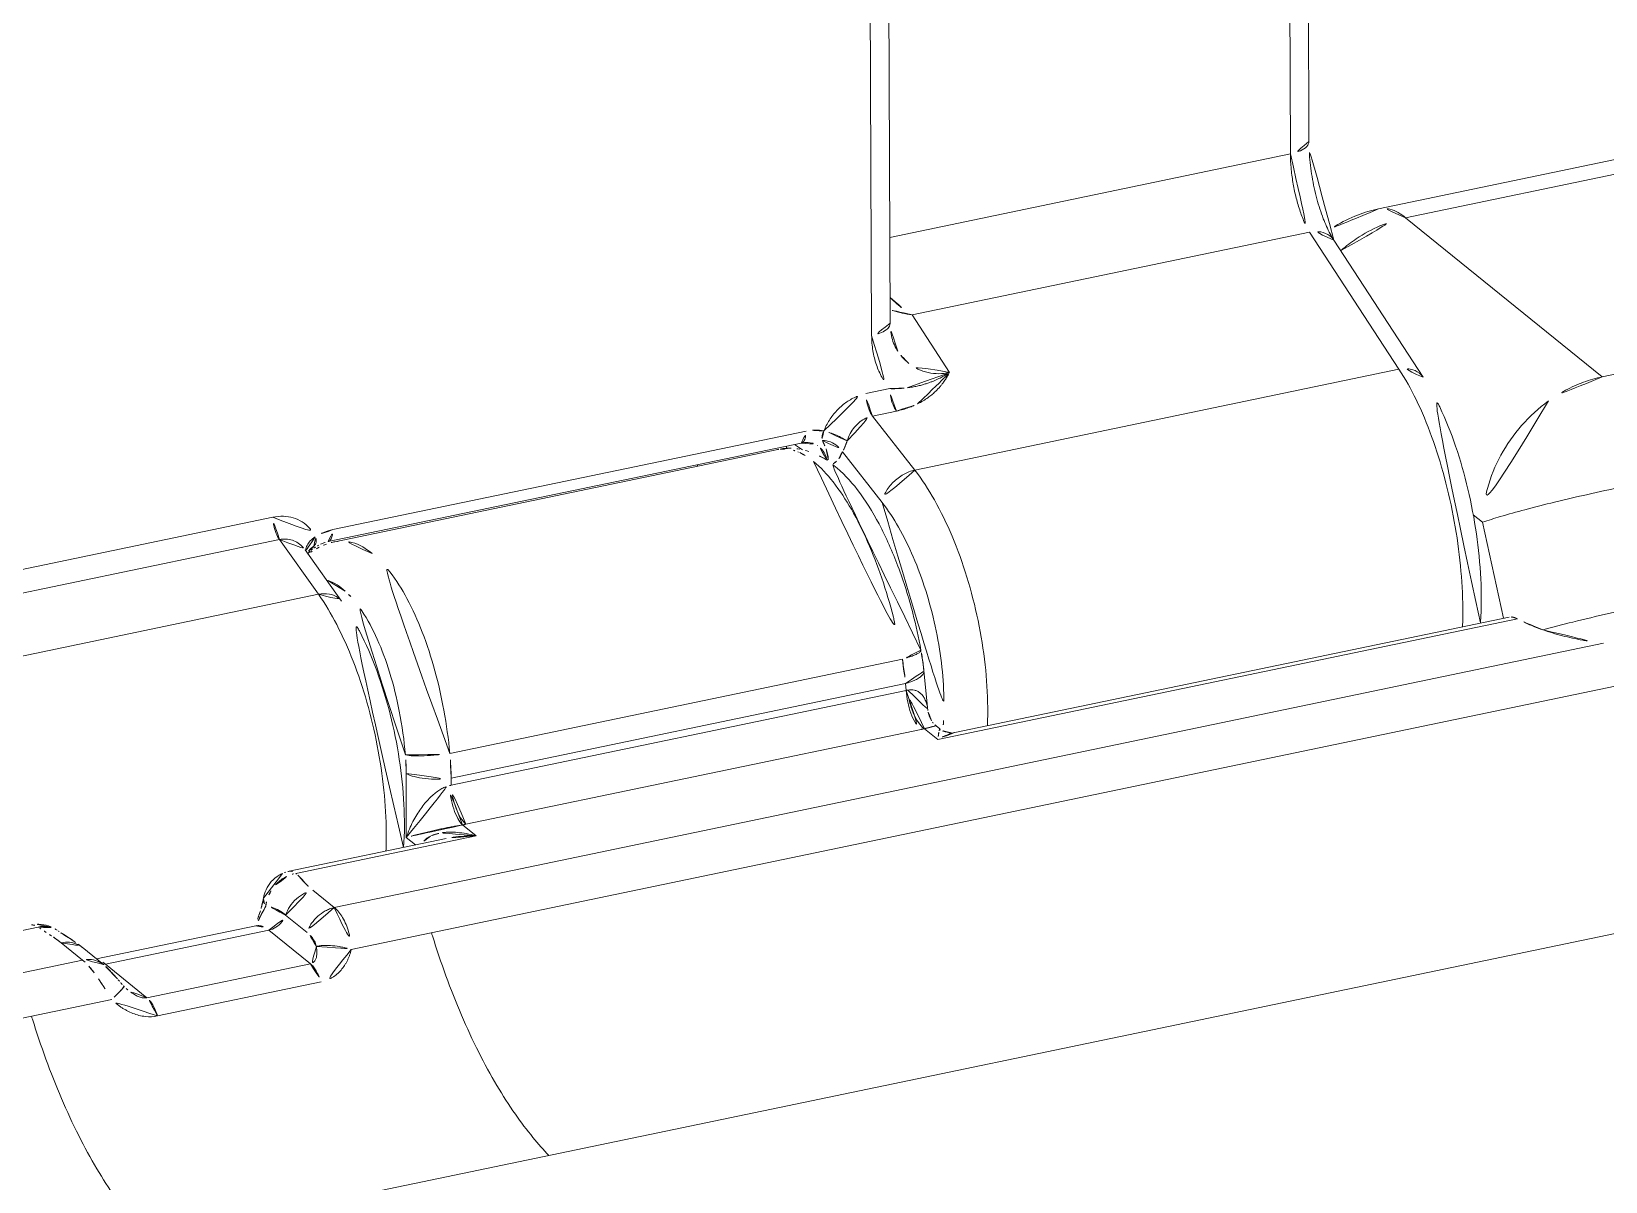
# Model space of a CAD drawing. Extents: x 16296665491 to 16296671741, y -37409618531 to -37409613952.
# Drawn here: x 16296666776.1 to 16296667010.6, y -37409615240.4 to -37409615069.1 of the extents above; entities that cross this region are included whole.
import ezdxf

# ---------------------------------------------------------------- set-up
doc = ezdxf.new("R2010")
doc.units = 0
doc.header["$LTSCALE"] = 10
doc.header["$MEASUREMENT"] = 0
doc.layers.get('0').update_dxf_attribs({"linetype": 'CONTINUOUS'})

msp = doc.modelspace()

# ---------------------------------------------------------------- linework, layer by layer
at = {"color": 7, "linetype": 'Continuous', "lineweight": 0}
for p, q in [((16296666965.16313, -37409614782.835098), (16296666966.38843, -37409615085.496933)), ((16296666904.01363, -37409615112.552437), (16296666902.745951, -37409614799.421303)), ((16296667068.94632, -37409615076.29409), (16296666976.77236, -37409615095.497383)), ((16296666970.09767, -37409615100.160202), (16296666983.41774, -37409615120.584801)), ((16296666890.77335, -37409615130.38166), (16296666820.288719, -37409615145.066254)), ((16296666887.268909, -37409615131.333603), (16296666821.315849, -37409615145.074081)), ((16296666822.28566, -37409615153.931999), (16296666816.853649, -37409615146.283546)), ((16296666996.20903, -37409615156.289131), (16296666913.62496, -37409615173.494476)), ((16296666909.637329, -37409615170.235268), (16296666909.042049, -37409615164.3144)), ((16296666911.436649, -37409615172.964569), (16296666910.86166, -37409615172.498947)), ((16296666837.859159, -37409615189.279343), (16296666814.50321, -37409615194.145828)), ((16296666809.517151, -37409615202.273773), (16296666785.801941, -37409615207.214539)), ((16296666786.82865, -37409615208.045952), (16296666783.64139, -37409615205.464951))]:
    msp.add_line(p, q, dxfattribs=at)
at = {"color": 9, "linetype": 'Continuous', "lineweight": 0}
for p, q in [((16296666962.405251, -37409614784.347549), (16296666963.63187, -37409615087.334343)), ((16296666901.257071, -37409615114.389351), (16296666899.98778, -37409614800.860924)), ((16296666980.777599, -37409615096.819656), (16296667072.951731, -37409615077.616341)), ((16296666966.38843, -37409615085.496933), (16296666966.38843, -37409615085.498123)), ((16296666903.96187, -37409615099.765373), (16296666963.63187, -37409615087.334343)), ((16296667010.0534, -37409615120.526733), (16296666980.777599, -37409615096.819656)), ((16296666907.282669, -37409615111.284309), (16296666966.47237, -37409615098.952881)), ((16296666966.47237, -37409615098.952881), (16296666979.791349, -37409615119.375801)), ((16296666970.09767, -37409615100.160202), (16296666970.095369, -37409615100.15667)), ((16296666912.875071, -37409615119.85952), (16296666907.282669, -37409615111.284309)), ((16296666904.01363, -37409615112.552437), (16296666904.013639, -37409615112.553078)), ((16296666905.135759, -37409615116.695503), (16296666905.13283, -37409615116.69101)), ((16296666907.676081, -37409615134.400108), (16296666979.791349, -37409615119.375801)), ((16296667022.274111, -37409615117.980713), (16296667010.0534, -37409615120.526733)), ((16296666983.41774, -37409615120.584801), (16296666983.4149, -37409615120.580437)), ((16296666900.39735, -37409615123.025902), (16296666903.964081, -37409615122.282768)), ((16296666901.372101, -37409615126.36396), (16296666904.939199, -37409615125.620796)), ((16296666901.372101, -37409615126.36396), (16296666907.676081, -37409615134.400108)), ((16296666891.48304, -37409615128.596291), (16296666820.998409, -37409615143.280884)), ((16296666888.58466, -37409615130.837646), (16296666888.586081, -37409615131.189667)), ((16296666890.98044, -37409615131.398788), (16296666889.756729, -37409615130.59346)), ((16296666890.77335, -37409615130.38166), (16296666890.77396, -37409615130.381538)), ((16296666893.170679, -37409615130.734688), (16296666893.162239, -37409615130.729111)), ((16296666875.29952, -37409615133.605438), (16296666875.300421, -37409615133.82708)), ((16296666887.251511, -37409615131.3377), (16296666887.268579, -37409615131.334122)), ((16296666896.91754, -37409615131.713966), (16296666902.80583, -37409615139.2202)), ((16296666739.81255, -37409615156.48172), (16296666812.08202, -37409615141.425293)), ((16296666990.863001, -37409615141.061363), (16296666992.255039, -37409615142.188606)), ((16296666995.3897, -37409615156.468987), (16296666992.255039, -37409615142.188606)), ((16296666740.7873, -37409615159.819778), (16296666813.05677, -37409615144.763344)), ((16296666818.84103, -37409615152.907784), (16296666813.05677, -37409615144.763344)), ((16296666820.28812, -37409615145.066383), (16296666820.288719, -37409615145.066254)), ((16296666821.316339, -37409615145.07444), (16296666821.316019, -37409615145.074501)), ((16296666816.84992, -37409615146.278297), (16296666816.851139, -37409615146.280006)), ((16296666746.987301, -37409615167.877586), (16296666818.84103, -37409615152.907784)), ((16296666822.283239, -37409615153.928596), (16296666822.28566, -37409615153.931999)), ((16296666911.11005, -37409615174.546837), (16296666997.468439, -37409615156.555153)), ((16296667010.26243, -37409615160.183388), (16296666832.260389, -37409615197.26873)), ((16296666908.603861, -37409615161.214668), (16296666908.60387, -37409615161.214706)), ((16296666838.422091, -37409615176.600868), (16296666905.830441, -37409615162.55719)), ((16296667023.080059, -37409615164.296928), (16296666823.751089, -37409615205.820938)), ((16296666838.62911, -37409615180.279602), (16296666906.298361, -37409615166.181557)), ((16296666906.298361, -37409615166.181557), (16296666906.403061, -37409615167.222847)), ((16296666909.04207, -37409615164.314598), (16296666909.04178, -37409615164.311737)), ((16296666906.403061, -37409615167.222847), (16296666838.629869, -37409615181.342537)), ((16296666909.63579, -37409615170.219902), (16296666909.636801, -37409615170.22998)), ((16296666840.83432, -37409615187.152542), (16296666908.607519, -37409615173.032852)), ((16296666909.10371, -37409615172.922127), (16296666911.11005, -37409615174.546837)), ((16296666910.86565, -37409615172.502167), (16296666910.865789, -37409615172.502296)), ((16296666911.435961, -37409615172.963997), (16296666911.435789, -37409615172.963867)), ((16296666913.626261, -37409615173.494217), (16296666913.61706, -37409615173.49614)), ((16296666831.941771, -37409615189.141373), (16296666831.934851, -37409615179.60334)), ((16296666838.629869, -37409615181.342537), (16296666838.62911, -37409615180.279602)), ((16296666842.33005, -37409615188.876282), (16296666840.323709, -37409615187.251579)), ((16296666815.484859, -37409615194.469917), (16296666842.33005, -37409615188.876282)), ((16296666831.941771, -37409615189.141373), (16296666833.288151, -37409615190.231651)), ((16296666837.851641, -37409615189.280899), (16296666837.84412, -37409615189.282471)), ((16296666814.49711, -37409615194.147133), (16296666814.50322, -37409615194.145828)), ((16296666810.65782, -37409615198.231239), (16296666810.656441, -37409615198.24102)), ((16296666821.21653, -37409615199.570427), (16296666818.029249, -37409615196.989433)), ((16296666832.260389, -37409615197.26873), (16296666821.21653, -37409615199.570427)), ((16296666823.364189, -37409615242.682663), (16296667040.545879, -37409615197.455971)), ((16296666817.15465, -37409615203.250092), (16296666813.967381, -37409615200.66909)), ((16296666750.246639, -37409615208.060699), (16296666777.09337, -37409615202.468307)), ((16296666779.917721, -37409615202.924522), (16296666779.930429, -37409615202.933441)), ((16296666787.125299, -37409615207.996063), (16296666811.48052, -37409615202.921951)), ((16296666811.48052, -37409615202.921951), (16296666817.651581, -37409615207.919167)), ((16296666780.5396, -37409615204.799919), (16296666783.72687, -37409615207.38092)), ((16296666783.637609, -37409615205.461899), (16296666783.6472, -37409615205.469673)), ((16296666783.72687, -37409615207.38092), (16296666594.677151, -37409615246.765373)), ((16296666786.82988, -37409615208.046951), (16296666786.826851, -37409615208.044487)), ((16296666793.29636, -37409615212.993279), (16296666787.125299, -37409615207.996063)), ((16296666817.651581, -37409615207.919167), (16296666793.29636, -37409615212.993279)), ((16296666819.260731, -37409615210.630318), (16296666794.90551, -37409615215.704422)), ((16296666788.070021, -37409615213.254646), (16296666588.744101, -37409615254.785347)), ((16296666789.90601, -37409615211.317421), (16296666789.906219, -37409615211.317612)), ((16296666790.47146, -37409615211.83638), (16296666790.469219, -37409615211.834572))]:
    msp.add_line(p, q, dxfattribs=at)
for points, start_tangent, end_tangent in [([(16296666966.387239, -37409615085.498093), (16296666966.0916, -37409615086.19416), (16296666965.12792, -37409615086.859573), (16296666963.631861, -37409615087.333839)], (-0.0205979415, -0.9997878399), (-0.9789796227, -0.2039580799)), ([(16296666963.631861, -37409615087.334343), (16296666963.72921, -37409615089.395241), (16296666964.001591, -37409615091.543213), (16296666964.435419, -37409615093.66819), (16296666965.010309, -37409615095.672058), (16296666965.70155, -37409615097.465553), (16296666966.47237, -37409615098.952881)], (0.0040442613, -0.9999918219), (0.5203036164, -0.8539813503)), ([(16296666980.777611, -37409615096.819656), (16296666978.452999, -37409615095.559799), (16296666976.773649, -37409615095.504066)], (-0.7771459615, 0.629320391), (-0.9818069352, -0.1898819159)), ([(16296666971.23778, -37409615101.634918), (16296666973.4498, -37409615099.955513), (16296666977.02857, -37409615098.00753), (16296666980.77758, -37409615096.819633)], (0.759579721, 0.6504142122), (0.9789796235, 0.2039580759)), ([(16296666970.092991, -37409615100.158241), (16296666969.521509, -37409615099.538963), (16296666968.16577, -37409615098.951057), (16296666966.47237, -37409615098.952881)], (-0.5505828683, 0.8347805131), (-0.9857136592, -0.1684297543)), ([(16296666971.12319, -37409615101.733673), (16296666971.23778, -37409615101.634918)], (0.7554531996, 0.6552026124), (0.7595797208, 0.6504142125)), ([(16296666903.992781, -37409615108.686043), (16296666905.009439, -37409615109.649109), (16296666907.282669, -37409615111.284309)], (0.6965282962, -0.7175293252), (0.8668314506, -0.4986012798)), ([(16296666907.282669, -37409615111.284309), (16296666904.362471, -37409615110.650864), (16296666904.002689, -37409615110.528923)], (-0.9928585186, 0.119297787), (-0.9426318149, 0.3338341827)), ([(16296666901.257071, -37409615114.389351), (16296666901.440269, -37409615116.62558), (16296666901.96644, -37409615118.72525), (16296666902.818781, -37409615120.629807), (16296666903.964081, -37409615122.282768)], (0.0041157715, -0.9999915302), (0.6456879349, -0.7636013952)), ([(16296666904.00802, -37409615112.552994), (16296666903.91943, -37409615112.950523), (16296666903.406059, -37409615113.533112), (16296666902.490681, -37409615114.027817), (16296666901.257071, -37409615114.389351)], (-0.0139712582, -0.9999023972), (-0.978979625, -0.203958069)), ([(16296666906.79397, -37409615118.531609), (16296666905.774441, -37409615117.547112), (16296666905.13575, -37409615116.695503)], (-0.7822406682, 0.6229763535), (-0.5469217984, 0.8371836993)), ([(16296666912.87554, -37409615119.859093), (16296666911.24526, -37409615120.054573), (16296666909.65427, -37409615119.894653), (16296666908.153931, -37409615119.382698), (16296666906.79397, -37409615118.531609)], (-0.9750257078, -0.2220920284), (-0.7823049827, 0.6228955884)), ([(16296666979.79133, -37409615119.375809), (16296666982.36138, -37409615123.91584), (16296666984.66251, -37409615129.384773), (16296666986.586861, -37409615135.526642), (16296666988.043301, -37409615142.049393), (16296666988.964781, -37409615148.650146), (16296666989.308331, -37409615155.019882), (16296666989.269199, -37409615157.736961)], (0.5543415802, -0.8322892601), (-0.0376668718, -0.9992903516)), ([(16296666983.412519, -37409615120.582024), (16296666982.841591, -37409615119.96357), (16296666981.485861, -37409615119.375664), (16296666979.79244, -37409615119.37748)], (-0.5509010686, 0.8345705558), (-0.9857136673, -0.1684297065)), ([(16296666906.53463, -37409615122.158386), (16296666907.33086, -37409615122.040047), (16296666908.0348, -37409615121.901817), (16296666908.66485, -37409615121.749702), (16296666909.23502, -37409615121.587227), (16296666909.755831, -37409615121.41684), (16296666910.23344, -37409615121.241058), (16296666910.671391, -37409615121.061928), (16296666911.07263, -37409615120.881721), (16296666911.440269, -37409615120.702423), (16296666911.77755, -37409615120.525597), (16296666912.08773, -37409615120.352463), (16296666912.372971, -37409615120.183746), (16296666912.637739, -37409615120.020042), (16296666912.87557, -37409615119.858871)], (0.992401395, 0.1230425589), (0.7999595731, 0.6000538988)), ([(16296666908.086691, -37409615124.553673), (16296666908.94297, -37409615124.085716), (16296666909.640699, -37409615123.62645), (16296666910.213989, -37409615123.184959), (16296666910.689859, -37409615122.765121), (16296666911.08865, -37409615122.368538), (16296666911.42494, -37409615121.996857), (16296666911.71027, -37409615121.650757), (16296666911.95376, -37409615121.329964), (16296666912.16279, -37409615121.033623), (16296666912.34359, -37409615120.760429), (16296666912.50168, -37409615120.508827), (16296666912.641809, -37409615120.276741), (16296666912.76856, -37409615120.062424), (16296666912.875071, -37409615119.85952)], (0.8970517115, 0.4419255897), (0.3681729458, 0.9297573242)), ([(16296667010.0534, -37409615120.526733), (16296667007.303391, -37409615121.317383), (16296667004.620359, -37409615122.524406), (16296667002.06847, -37409615124.119072)], (-0.9789796235, -0.203958076), (-0.8113390954, -0.5845758055)), ([(16296666894.130381, -37409615128.571823), (16296666894.956829, -37409615126.961281), (16296666896.060049, -37409615125.544731), (16296666897.37821, -37409615124.386459), (16296666898.84576, -37409615123.534714), (16296666900.39735, -37409615123.025902)], (0.3698005172, 0.929111176), (0.9790928692, 0.2034137496)), ([(16296666901.372101, -37409615126.36396), (16296666900.87035, -37409615125.430237), (16296666900.52379, -37409615124.243423), (16296666900.39735, -37409615123.025902)], (-0.5946700771, 0.8039698373), (-0.0040483652, 0.9999918053)), ([(16296666903.96398, -37409615122.282639), (16296666904.730579, -37409615122.285591), (16296666905.40362, -37409615122.260384), (16296666905.999689, -37409615122.216072), (16296666906.53463, -37409615122.158371)], (0.9996591461, -0.0261073087), (0.9923982751, 0.1230677191)), ([(16296666904.939199, -37409615125.620796), (16296666904.437401, -37409615124.687057), (16296666904.090811, -37409615123.500214), (16296666903.964411, -37409615122.2827)], (-0.5947054113, 0.8039437006), (-0.0039936659, 0.9999920253)), ([(16296667002.06847, -37409615124.119072), (16296666998.07316, -37409615127.752602), (16296666994.96693, -37409615132.199516), (16296666992.97855, -37409615137.13253), (16296666992.255039, -37409615142.188606)], (-0.8113390954, -0.5845758055), (-0.0129925672, -0.999915593)), ([(16296666897.61293, -37409615130.058861), (16296666898.06341, -37409615128.97364), (16296666898.70553, -37409615128.017059), (16296666899.498249, -37409615127.243187), (16296666900.401501, -37409615126.684158), (16296666901.372101, -37409615126.36396)], (0.2922088749, 0.9563545229), (0.9811938221, 0.1930250853)), ([(16296666904.939199, -37409615125.620796), (16296666905.928221, -37409615125.377983), (16296666906.764429, -37409615125.110939), (16296666907.475401, -37409615124.833748), (16296666908.086691, -37409615124.553673)], (0.9789771664, 0.2039698694), (0.8970664606, 0.4418956497)), ([(16296666890.7738, -37409615130.380859), (16296666891.13308, -37409615130.129211), (16296666891.394381, -37409615129.502258), (16296666891.48304, -37409615128.596291)], (0.9736850459, 0.2278978528), (-0.0040483674, 0.9999918053)), ([(16296666894.130381, -37409615128.571823), (16296666892.83728, -37409615128.448227), (16296666891.48304, -37409615128.596291)], (-0.9796334461, 0.2007942015), (-0.9789244076, -0.2042229279)), ([(16296666894.13051, -37409615128.57122), (16296666893.996811, -37409615128.90596), (16296666893.893021, -37409615129.25885), (16296666893.85437, -37409615129.6203), (16296666893.92407, -37409615129.987312)], (-0.3978492436, -0.9174508049), (0.3391459426, -0.9407337719)), ([(16296666897.60915, -37409615130.069061), (16296666896.90584, -37409615129.645767), (16296666896.01399, -37409615129.219818), (16296666895.04767, -37409615128.84568), (16296666894.13051, -37409615128.57122)], (-0.8192058016, 0.5734996553), (-0.9705292692, 0.2409832723)), ([(16296666887.269871, -37409615131.340797), (16296666887.62636, -37409615131.28688)], (0.9818066663, 0.1898833064), (0.9939528474, 0.1098077285)), ([(16296666887.62636, -37409615131.28688), (16296666889.543091, -37409615131.443153)], (0.9939528474, 0.1098077285), (0.9664314186, -0.2569247229)), ([(16296666894.63158, -37409615132.990471), (16296666894.606199, -37409615132.869347), (16296666894.284229, -37409615131.980522), (16296666893.75849, -37409615131.232597), (16296666893.17066, -37409615130.734718)], (-0.1898475148, 0.9818135878), (-0.8333910152, 0.5526838299)), ([(16296666893.92408, -37409615129.98735), (16296666895.125799, -37409615130.225533), (16296666896.188141, -37409615130.838287), (16296666896.91754, -37409615131.713966)], (0.9996845354, -0.0251163231), (0.4719779105, -0.8816103742)), ([(16296666893.92408, -37409615129.98735), (16296666894.18821, -37409615130.624489), (16296666894.459249, -37409615131.246399)], (0.3408211682, -0.9401281462), (0.3713329873, -0.9284997644)), ([(16296666894.45924, -37409615131.246429), (16296666894.59087, -37409615131.608292), (16296666894.698179, -37409615132.000862), (16296666894.770149, -37409615132.411819), (16296666894.800911, -37409615132.824249), (16296666894.79834, -37409615133.111526)], (0.371041606, -0.9286162429), (-0.0409112252, -0.9991627854)), ([(16296666897.61293, -37409615130.058861), (16296666897.46129, -37409615130.51712), (16296666897.290991, -37409615130.957848), (16296666897.10528, -37409615131.365547), (16296666896.91754, -37409615131.713966)], (-0.2914249583, -0.9565936931), (-0.5012725812, -0.865289431)), ([(16296666889.543091, -37409615131.443153), (16296666890.28236, -37409615131.693291)], (0.9664314186, -0.2569247229), (0.9251117742, -0.3796948844)), ([(16296666890.28236, -37409615131.693291), (16296666890.55262, -37409615131.811249)], (0.9251117743, -0.3796948843), (0.9076622796, -0.419701306)), ([(16296666890.55262, -37409615131.811249), (16296666892.60919, -37409615133.139229)], (0.9076622796, -0.419701306), (0.7773373267, -0.6290840012)), ([(16296666892.60919, -37409615133.139229), (16296666895.501471, -37409615136.148277), (16296666898.231449, -37409615140.247421), (16296666900.66115, -37409615145.091499), (16296666902.758011, -37409615150.490273), (16296666904.490339, -37409615156.312851), (16296666905.8304, -37409615162.557137)], (0.7771905387, -0.6292653387), (0.1708722234, -0.9852931966)), ([(16296666896.033159, -37409615133.08139), (16296666895.79904, -37409615133.276123), (16296666895.569521, -37409615133.432877), (16296666895.39427, -37409615133.535027)], (-0.7349798896, -0.6780889041), (-0.8770446917, -0.4804087934)), ([(16296666896.91754, -37409615131.713966), (16296666896.481461, -37409615132.561096), (16296666896.033159, -37409615133.08139)], (-0.3557870085, -0.934567068), (-0.7347462301, -0.6783420799)), ([(16296666907.677361, -37409615134.401749), (16296666905.987829, -37409615135.06839), (16296666904.470079, -37409615136.217049), (16296666903.35322, -37409615137.674309), (16296666902.80583, -37409615139.2202)], (-0.9750306739, -0.2220702252), (-0.1485524164, -0.9889045351)), ([(16296666907.67609, -37409615134.400108), (16296666910.61397, -37409615138.861221), (16296666913.2442, -37409615144.259697), (16296666915.443411, -37409615150.343513), (16296666917.107229, -37409615156.8237), (16296666918.158689, -37409615163.399223), (16296666918.54846, -37409615169.761589), (16296666918.50211, -37409615172.480766)], (0.6136890474, -0.7895478156), (-0.04361172, -0.9990485563)), ([(16296667017.86183, -37409615135.948997), (16296667012.983061, -37409615136.927338), (16296667007.911831, -37409615138.030853), (16296667002.989929, -37409615139.185158), (16296666998.54908, -37409615140.312462), (16296666994.88858, -37409615141.336792), (16296666992.25515, -37409615142.189102)], (-0.9822155261, -0.1877569182), (-0.9399452191, -0.3413253362)), ([(16296666902.80583, -37409615139.2202), (16296666905.25252, -37409615142.891571), (16296666907.45237, -37409615147.331223), (16296666909.303209, -37409615152.335854), (16296666910.72024, -37409615157.676064), (16296666911.640301, -37409615163.112694), (16296666912.021891, -37409615168.400017), (16296666911.96769, -37409615171.725922)], (0.6170919263, -0.786891069), (-0.0555356669, -0.998456704)), ([(16296666812.08202, -37409615141.425293), (16296666813.631149, -37409615141.287102), (16296666815.101379, -37409615141.524384), (16296666816.428141, -37409615142.129181), (16296666817.543591, -37409615143.080498), (16296666818.385679, -37409615144.339828)], (0.9788611211, 0.2045260513), (0.441429259, -0.8972960544)), ([(16296666813.05677, -37409615144.763344), (16296666812.555031, -37409615143.829651), (16296666812.208469, -37409615142.642838), (16296666812.08202, -37409615141.425293)], (-0.594669117, 0.8039705475), (-0.0040493744, 0.9999918012)), ([(16296666813.05677, -37409615144.763344), (16296666814.03088, -37409615144.681412), (16296666814.974581, -37409615144.85746), (16296666815.843821, -37409615145.28656), (16296666816.59445, -37409615145.953537), (16296666816.85, -37409615146.278236)], (0.977394309, 0.2114246075), (0.57937523, -0.8150609442)), ([(16296666818.38553, -37409615144.339333), (16296666817.63607, -37409615144.966652), (16296666817.15143, -37409615145.649063), (16296666816.99419, -37409615146.298401), (16296666817.021879, -37409615146.49205)], (-0.8303782824, -0.5572000611), (0.2385847198, -0.9711216873)), ([(16296666818.1882, -37409615145.757179), (16296666818.44948, -37409615145.320541), (16296666818.540621, -37409615144.947166), (16296666818.50424, -37409615144.622299), (16296666818.38553, -37409615144.339333)], (0.5951535022, 0.8036120387), (-0.4866288653, 0.8736088069)), ([(16296666820.998409, -37409615143.280884), (16296666819.661221, -37409615143.690392), (16296666818.385679, -37409615144.339828)], (-0.9790363303, -0.203685699), (-0.8508536748, -0.5254027256)), ([(16296666820.288561, -37409615145.06559), (16296666820.648439, -37409615144.813812), (16296666820.90974, -37409615144.186867), (16296666820.998409, -37409615143.280884)], (0.9740075006, 0.2265157583), (-0.0040483694, 0.9999918053)), ([(16296666821.86397, -37409615145.000191), (16296666821.317011, -37409615145.077843)], (-0.9961296669, -0.0878958862), (-0.9810224384, -0.1938942373)), ([(16296666826.879219, -37409615146.833237), (16296666823.843229, -37409615145.17849), (16296666821.86397, -37409615145.000191)], (-0.7773188124, 0.6291068779), (-0.9961296669, -0.0878958862)), ([(16296666817.263439, -37409615146.860573), (16296666817.510059, -37409615146.578644)], (0.6569703431, 0.7539164199), (0.6584252469, 0.7526461281)), ([(16296666818.1882, -37409615145.757179), (16296666817.416281, -37409615146.409538), (16296666817.24032, -37409615146.735489)], (-0.8951280986, -0.4458090254), (-0.3794443679, -0.9252145544)), ([(16296666817.510059, -37409615146.578644), (16296666817.74366, -37409615146.30925)], (0.6584252469, 0.7526461281), (0.6498477402, 0.7600644148)), ([(16296666817.74366, -37409615146.30925), (16296666817.971001, -37409615146.03672)], (0.6498477403, 0.7600644146), (0.6292063322, 0.7772383106)), ([(16296666817.971001, -37409615146.03672), (16296666818.188231, -37409615145.75721)], (0.6292063323, 0.7772383106), (0.5957677951, 0.8031567309)), ([(16296666838.422041, -37409615176.600853), (16296666837.53735, -37409615170.187866), (16296666836.20446, -37409615164.308342), (16296666834.31562, -37409615158.531548), (16296666832.043501, -37409615153.548843), (16296666829.47654, -37409615149.54528), (16296666826.879219, -37409615146.833237)], (-0.0933817168, 0.9956303807), (-0.7771789233, 0.6292796843)), ([(16296666822.82316, -37409615152.419701), (16296666820.28915, -37409615150.846237), (16296666820.05155, -37409615150.772263)], (-0.7438297846, 0.6683690983), (-0.9615201879, 0.2747342865)), ([(16296666828.91655, -37409615191.144577), (16296666828.95887, -37409615188.426407), (16296666828.59465, -37409615182.058296), (16296666827.61516, -37409615175.467453), (16296666826.06641, -37409615168.963173), (16296666824.02009, -37409615162.847633), (16296666821.57337, -37409615157.411293), (16296666818.84103, -37409615152.907784)], (0.0403030631, 0.9991875015), (-0.5815135797, 0.8135366966)), ([(16296666818.842211, -37409615152.909431), (16296666820.485149, -37409615152.871964), (16296666821.795891, -37409615153.424461), (16296666822.280371, -37409615153.930649)], (0.9813920167, 0.1920148679), (0.581402442, -0.813616126)), ([(16296666823.66106, -37409615153.247162), (16296666822.82316, -37409615152.419701)], (-0.679305026, 0.7338560361), (-0.7438297846, 0.6683690983)), ([(16296666831.81218, -37409615176.839607), (16296666830.897409, -37409615170.312363), (16296666829.441339, -37409615164.483421), (16296666827.609659, -37409615159.580254), (16296666825.303181, -37409615155.350273), (16296666823.66106, -37409615153.247162)], (-0.0862327554, 0.9962750182), (-0.679305026, 0.7338560361)), ([(16296667021.7183, -37409615153.51767), (16296667016.57513, -37409615154.551468), (16296667011.020929, -37409615155.769386), (16296667005.70672, -37409615157.034409), (16296667001.226061, -37409615158.199257)], (-0.9822153195, -0.1877579989), (-0.9645287822, -0.2639777042)), ([(16296666908.603371, -37409615161.214798), (16296666908.60343, -37409615161.277542), (16296666908.56036, -37409615161.378258), (16296666908.465389, -37409615161.487732), (16296666908.319059, -37409615161.604362), (16296666908.122999, -37409615161.726379), (16296666907.880951, -37409615161.851784), (16296666907.59757, -37409615161.978531), (16296666907.278959, -37409615162.104622), (16296666906.562759, -37409615162.347549), (16296666905.83045, -37409615162.557167)], (0.1673571285, -0.9858963391), (-0.9665572463, -0.2564509497)), ([(16296666905.830441, -37409615162.55719), (16296666906.019341, -37409615163.768951), (16296666906.175819, -37409615164.978867), (16296666906.298361, -37409615166.181557)], (0.1666214223, -0.9860209438), (0.0883840663, -0.9960864706)), ([(16296666906.2981, -37409615166.17881), (16296666907.07126, -37409615165.941902), (16296666907.78051, -37409615165.649834), (16296666908.370541, -37409615165.312492), (16296666908.79199, -37409615164.94725), (16296666908.92848, -37409615164.761093), (16296666909.012819, -37409615164.576492), (16296666909.044649, -37409615164.396362), (16296666909.042, -37409615164.314613)], (0.9668365898, 0.2553957883), (-0.099046573, 0.9950827988)), ([(16296666906.40307, -37409615167.222847), (16296666906.487921, -37409615167.209297), (16296666906.571899, -37409615167.194931), (16296666906.654949, -37409615167.179764)], (0.9883255843, 0.1523566195), (0.9827326135, 0.1850313764)), ([(16296666906.40307, -37409615167.222847), (16296666906.629021, -37409615168.957863), (16296666907.10528, -37409615170.622391), (16296666907.794769, -37409615172.059891), (16296666908.607519, -37409615173.032852)], (0.0500560777, -0.9987464088), (0.7771459613, -0.6293203913)), ([(16296666906.654949, -37409615167.179764), (16296666907.14061, -37409615167.132362), (16296666907.621059, -37409615167.183342), (16296666908.080391, -37409615167.344963), (16296666908.501169, -37409615167.61937), (16296666908.870371, -37409615168.008781), (16296666909.181471, -37409615168.513367), (16296666909.425489, -37409615169.136398), (16296666909.59304, -37409615169.88382), (16296666909.635811, -37409615170.219887)], (0.9806489571, 0.1957744187), (0.1009692366, -0.9948895483)), ([(16296666909.10371, -37409615172.921989), (16296666908.22184, -37409615172.000191), (16296666907.45908, -37409615170.608917), (16296666906.912689, -37409615168.930313), (16296666906.654909, -37409615167.179749)], (-0.8170253434, 0.5766017588), (-0.0567136147, 0.9983904877)), ([(16296666908.607519, -37409615173.032852), (16296666908.77463, -37409615172.997208), (16296666908.940041, -37409615172.960297), (16296666909.10371, -37409615172.922127)], (0.9789548478, 0.2040769611), (0.9727502746, 0.23185535)), ([(16296666909.10371, -37409615172.922127), (16296666909.55554, -37409615172.801811), (16296666909.96644, -37409615172.694511), (16296666910.31698, -37409615172.607628), (16296666910.588671, -37409615172.544487), (16296666910.771999, -37409615172.5084), (16296666910.85977, -37409615172.500053), (16296666910.862089, -37409615172.502449)], (0.9656288683, 0.2599247752), (0.0772030886, -0.9970153876)), ([(16296666911.262791, -37409615173.435097), (16296666911.19054, -37409615173.893158), (16296666911.11005, -37409615174.546837)], (-0.2167176842, -0.9762343189), (-0.1093291029, -0.9940056073)), ([(16296666911.43597, -37409615172.962883), (16296666911.434191, -37409615172.962639), (16296666911.38426, -37409615172.988602), (16296666911.327209, -37409615173.141083), (16296666911.262791, -37409615173.435097)], (-0.9843425053, 0.1762663672), (-0.2167176842, -0.9762343189)), ([(16296666913.61706, -37409615173.49614), (16296666913.6082, -37409615173.498009), (16296666912.86882, -37409615173.704971), (16296666912.03842, -37409615174.045288), (16296666911.11005, -37409615174.546837)], (-0.9786336143, -0.205611889), (-0.8551942165, -0.5183076809)), ([(16296666911.96769, -37409615171.725922), (16296666911.84786, -37409615173.29966)], (-0.0555356668, -0.998456704), (-0.0968524611, -0.9952987495)), ([(16296666831.81218, -37409615176.839607), (16296666832.966419, -37409615176.954849), (16296666834.57984, -37409615176.953453), (16296666836.49995, -37409615176.831802), (16296666838.422091, -37409615176.600868)], (0.9806408868, -0.1958148388), (0.9886165704, 0.1504568933)), ([(16296666831.934851, -37409615179.60334), (16296666831.92075, -37409615178.69352), (16296666831.879801, -37409615177.771042), (16296666831.81218, -37409615176.839607)], (-0.0007231971, 0.9999997385), (-0.0862167303, 0.9962764051)), ([(16296666831.934851, -37409615179.603348), (16296666833.098539, -37409615180.06131), (16296666834.739519, -37409615180.353287), (16296666836.688299, -37409615180.435837), (16296666838.629089, -37409615180.27681)], (0.8560620706, -0.5168730321), (0.9885226017, 0.1510730483)), ([(16296666831.941771, -37409615189.141373), (16296666832.39958, -37409615187.891159), (16296666832.925119, -37409615186.761742), (16296666833.495461, -37409615185.746964), (16296666834.09598, -37409615184.840103), (16296666834.716619, -37409615184.037323), (16296666835.348721, -37409615183.335907), (16296666835.986959, -37409615182.735588), (16296666836.623301, -37409615182.238297), (16296666837.24069, -37409615181.850327), (16296666837.826361, -37409615181.574753), (16296666838.372021, -37409615181.405647)], (0.2977859961, 0.9546326521), (0.9767880942, 0.2142078876)), ([(16296666838.372021, -37409615181.405647), (16296666838.45867, -37409615181.38546), (16296666838.54464, -37409615181.364418), (16296666838.629869, -37409615181.342537)], (0.9751173313, 0.2216894004), (0.9671634232, 0.2541552926)), ([(16296666840.32366, -37409615187.251579), (16296666839.62175, -37409615186.292259), (16296666839.014139, -37409615184.868622), (16296666838.578341, -37409615183.166939), (16296666838.37195, -37409615181.405647)], (-0.7284299774, 0.6851202581), (-0.0458349952, 0.9989490243)), ([(16296666840.834339, -37409615187.152542), (16296666840.03968, -37409615186.208588), (16296666839.352539, -37409615184.796463), (16296666838.860861, -37409615183.101669), (16296666838.629881, -37409615181.342537)], (-0.7771459613, 0.6293203913), (-0.0500560777, 0.9987464088)), ([(16296666840.323709, -37409615187.251579), (16296666839.76778, -37409615187.34169), (16296666839.133711, -37409615187.451859), (16296666838.434771, -37409615187.583397), (16296666837.68541, -37409615187.733292), (16296666836.90407, -37409615187.897331), (16296666836.09621, -37409615188.075851), (16296666835.26885, -37409615188.266823), (16296666834.42897, -37409615188.470039), (16296666833.58474, -37409615188.684624), (16296666832.74885, -37409615188.909149), (16296666831.941771, -37409615189.141373)], (-0.988314807, -0.1524265142), (-0.9586638977, -0.2845409132)), ([(16296666840.323709, -37409615187.251579), (16296666840.495371, -37409615187.219887), (16296666840.6656, -37409615187.186867), (16296666840.83432, -37409615187.152542)], (0.9841876118, 0.1771291755), (0.9790044021, 0.2038391047)), ([(16296666835.533449, -37409615188.927406), (16296666835.13451, -37409615189.157829), (16296666834.651609, -37409615189.560799), (16296666834.312321, -37409615190.018173)], (-0.8951271749, -0.4458108801), (-0.4879149128, -0.8728911948)), ([(16296666836.78686, -37409615188.506393), (16296666836.50724, -37409615188.571861), (16296666835.75535, -37409615188.824898), (16296666835.533449, -37409615188.927406)], (-0.9784422715, -0.2065205106), (-0.8951271749, -0.4458108801)), ([(16296666842.33005, -37409615188.876282), (16296666840.864321, -37409615188.546371), (16296666839.55962, -37409615188.376228), (16296666838.405251, -37409615188.33606), (16296666837.38973, -37409615188.405746), (16296666836.78686, -37409615188.506393)], (-0.9646918021, 0.2633813336), (-0.9784422715, -0.2065205106)), ([(16296666842.33005, -37409615188.876282), (16296666840.517, -37409615188.922798), (16296666838.91614, -37409615189.092644), (16296666837.851641, -37409615189.280891)], (-0.9998870801, 0.0150275426), (-0.978966771, -0.2040197569)), ([(16296666814.503941, -37409615194.149422), (16296666814.712339, -37409615194.133102), (16296666815.484859, -37409615194.469917)], (0.9804530342, 0.1967532662), (0.7771270939, -0.6293436898)), ([(16296666814.93063, -37409615194.603592), (16296666815.484859, -37409615194.469917)], (0.9566725824, 0.2911658807), (0.9845283943, 0.1752251149)), ([(16296666815.484859, -37409615194.469917), (16296666815.780331, -37409615194.759773)], (0.7245777757, -0.6891930404), (0.7041661264, -0.7100352572)), ([(16296666811.46253, -37409615197.673683), (16296666812.45122, -37409615196.181053)], (0.4142260783, 0.9101740251), (0.676364981, 0.7365666382)), ([(16296666812.45122, -37409615196.181053), (16296666813.85721, -37409615195.066147), (16296666814.93063, -37409615194.603592)], (0.676364981, 0.7365666382), (0.9566725824, 0.2911658806)), ([(16296666815.780331, -37409615194.759773), (16296666816.340759, -37409615195.344643), (16296666817.14908, -37409615196.191277), (16296666818.029249, -37409615196.989433)], (0.7041661265, -0.7100352571), (0.7771465135, -0.6293197093)), ([(16296666810.653111, -37409615198.240547), (16296666810.642229, -37409615198.420303), (16296666810.737749, -37409615198.870712), (16296666811.0135, -37409615199.338333)], (-0.1398065288, -0.9901788397), (0.6167963666, -0.7871227618)), ([(16296666811.014, -37409615199.337936), (16296666811.46253, -37409615197.673683)], (0.0855440807, 0.9963343868), (0.4142260784, 0.9101740251)), ([(16296666813.967381, -37409615200.66909), (16296666814.58725, -37409615199.424797), (16296666815.58507, -37409615198.263), (16296666816.79582, -37409615197.427872), (16296666818.029249, -37409615196.989433)], (0.3335571265, 0.9427298889), (0.9789795499, 0.2039584295)), ([(16296666813.967381, -37409615200.66909), (16296666812.98942, -37409615199.986832), (16296666812.01305, -37409615199.539627), (16296666811.014, -37409615199.33773)], (-0.7839497496, 0.6208242827), (-0.9988959935, 0.0469765283)), ([(16296666811.480511, -37409615202.921951), (16296666812.51951, -37409615202.490929), (16296666813.39411, -37409615201.698631), (16296666813.967381, -37409615200.66909)], (0.9789795499, 0.2039584295), (0.3335571265, 0.9427298889)), ([(16296666821.21653, -37409615199.570427), (16296666820.52042, -37409615199.772423), (16296666819.87925, -37409615200.063171), (16296666818.760401, -37409615200.854767), (16296666817.842501, -37409615201.90461), (16296666817.465139, -37409615202.534393), (16296666817.15465, -37409615203.250092)], (-0.9789896622, -0.2039098852), (-0.3335571265, -0.9427298889)), ([(16296666821.21653, -37409615199.570427), (16296666822.44747, -37409615201.034241), (16296666823.35618, -37409615203.18232), (16296666823.751089, -37409615205.820938)], (0.7855877842, -0.6187502189), (0.0401356783, -0.999194239)), ([(16296666776.112789, -37409615202.147743), (16296666776.320801, -37409615202.1315), (16296666777.09337, -37409615202.468307)], (0.9805482068, 0.1962784099), (0.7771650814, -0.6292967792)), ([(16296666777.09337, -37409615202.468307), (16296666778.626341, -37409615202.406052), (16296666779.917709, -37409615202.924538)], (0.9722500337, 0.2339441642), (0.8205555641, -0.5715667644)), ([(16296666777.49575, -37409615202.742767), (16296666777.09337, -37409615202.468307)], (-0.8318605213, 0.5549847503), (-0.8195652858, 0.5729858133)), ([(16296666778.3027, -37409615203.266563), (16296666777.49575, -37409615202.742767)], (-0.8428611444, 0.5381311097), (-0.8318605213, 0.5549847503)), ([(16296666779.103701, -37409615203.780411), (16296666778.3027, -37409615203.266563)], (-0.8380174721, 0.5456433967), (-0.8428611444, 0.5381311097)), ([(16296666780.5396, -37409615204.799919), (16296666779.488461, -37409615204.034561), (16296666779.103701, -37409615203.780411)], (-0.7771454094, 0.6293210728), (-0.8380174721, 0.5456433968)), ([(16296666809.520399, -37409615202.28907), (16296666810.122971, -37409615202.259232), (16296666811.480511, -37409615202.921951)], (0.9781291105, 0.2079986615), (0.7771465296, -0.6293196895)), ([(16296666818.54253, -37409615205.351677), (16296666818.249189, -37409615204.542038), (16296666817.76264, -37409615203.842613), (16296666817.15465, -37409615203.250092)], (-0.2026380421, 0.9792537076), (-0.7766970621, 0.6298743316)), ([(16296666835.701099, -37409615203.334846), (16296666835.83293, -37409615203.760513), (16296666837.83951, -37409615209.713158), (16296666840.160101, -37409615215.585411), (16296666842.72802, -37409615221.109177), (16296666845.44561, -37409615226.072189), (16296666848.1882, -37409615230.329247), (16296666850.81218, -37409615233.80529), (16296666853.16979, -37409615236.493446)], (0.2943505543, -0.9556975208), (0.6864636179, -0.7271641501)), ([(16296666780.5396, -37409615204.799919), (16296666781.784201, -37409615204.725021), (16296666783.02228, -37409615205.069458), (16296666783.63735, -37409615205.462219)], (0.9789796972, 0.2039577224), (0.7783977877, -0.6277713629)), ([(16296666818.54253, -37409615205.351677), (16296666818.61462, -37409615205.9459), (16296666818.61652, -37409615206.487747), (16296666818.54266, -37409615206.973488), (16296666818.3741, -37409615207.395607), (16296666818.075661, -37409615207.731537), (16296666817.651581, -37409615207.919167)], (0.1828383895, -0.9831429821), (-0.978979741, -0.2039575121)), ([(16296666818.54253, -37409615205.351677), (16296666819.11014, -37409615205.249863), (16296666819.705391, -37409615205.202263), (16296666820.96467, -37409615205.239037), (16296666822.31155, -37409615205.438339), (16296666823.02194, -37409615205.604317), (16296666823.751089, -37409615205.820938)], (0.9717885825, 0.2358536641), (0.9491246002, -0.3149007674)), ([(16296666823.75041, -37409615205.824677), (16296666823.50415, -37409615206.654678), (16296666823.342461, -37409615207.052963), (16296666823.162081, -37409615207.440247), (16296666822.962799, -37409615207.817017), (16296666822.740709, -37409615208.181618), (16296666822.226139, -37409615208.865387), (16296666820.911779, -37409615209.97876), (16296666819.26075, -37409615210.630402)], (-0.2119968477, -0.9772703498), (-0.9789800561, -0.2039559995)), ([(16296666783.72687, -37409615207.380928), (16296666784.648331, -37409615208.280739)], (0.7691262911, -0.6390968223), (0.6659108128, -0.7460313595)), ([(16296666786.82658, -37409615208.04483), (16296666786.18928, -37409615207.640572), (16296666785.065929, -37409615207.316101), (16296666784.4235, -37409615207.292763), (16296666783.72687, -37409615207.380928)], (-0.7780746153, 0.6281718658), (-0.978969636, -0.2040060092)), ([(16296666784.648331, -37409615208.280739), (16296666785.123501, -37409615208.845253), (16296666786.087721, -37409615210.1577)], (0.6659108128, -0.7460313596), (0.565342859, -0.8248560188)), ([(16296666787.125311, -37409615207.996063), (16296666786.041349, -37409615207.388168)], (-0.7771453933, 0.6293210926), (-0.9629934281, 0.2695248736)), ([(16296666786.824591, -37409615208.041252), (16296666787.125311, -37409615207.996063)], (0.9957500992, 0.092096362), (0.9789796971, 0.2039577226)), ([(16296666817.651581, -37409615207.919167), (16296666818.10722, -37409615208.384773), (16296666818.526661, -37409615208.994873), (16296666818.911921, -37409615209.740494), (16296666819.260731, -37409615210.630318)], (0.7771472732, -0.6293187711), (0.3207778475, -0.9471544608)), ([(16296666786.087721, -37409615210.1577), (16296666786.57649, -37409615210.888077), (16296666788.070021, -37409615213.254646)], (0.565342859, -0.8248560188), (0.5205878422, -0.8538081158)), ([(16296666789.6017, -37409615211.689919), (16296666789.507271, -37409615211.791153), (16296666789.380119, -37409615211.925423), (16296666789.236879, -37409615212.074738), (16296666788.904301, -37409615212.416252), (16296666788.51396, -37409615212.811028), (16296666788.070021, -37409615213.254646)], (-0.6790472788, -0.7340945397), (-0.7092023729, -0.7050049604)), ([(16296666789.905939, -37409615211.317757), (16296666789.90449, -37409615211.331306), (16296666789.89673, -37409615211.345497), (16296666789.884159, -37409615211.364273), (16296666789.84487, -37409615211.415359), (16296666789.78706, -37409615211.484108), (16296666789.71121, -37409615211.569977), (16296666789.6178, -37409615211.672493), (16296666789.6017, -37409615211.689919)], (0.4723073968, -0.8814339016), (-0.6790472787, -0.7340945397)), ([(16296666793.29636, -37409615212.993279), (16296666792.76367, -37409615213.005081), (16296666792.170401, -37409615212.855103), (16296666791.586201, -37409615212.58989), (16296666791.01186, -37409615212.239189), (16296666790.471451, -37409615211.836388)], (-0.978979506, -0.2039586398), (-0.7771402822, 0.6293274042)), ([(16296666794.90551, -37409615215.704422), (16296666794.55669, -37409615214.81459), (16296666794.171431, -37409615214.068977), (16296666793.751989, -37409615213.458878), (16296666793.29636, -37409615212.993279)], (-0.320777848, 0.9471544606), (-0.7771472737, 0.6293187706)), ([(16296666794.905531, -37409615215.704514), (16296666793.060209, -37409615215.781281), (16296666791.22378, -37409615215.324333), (16296666790.35626, -37409615214.928513), (16296666789.94128, -37409615214.69664), (16296666789.540359, -37409615214.444908), (16296666789.1513, -37409615214.176247), (16296666788.77383, -37409615213.890297), (16296666788.069941, -37409615213.254723)], (-0.9789800458, -0.2039560491), (-0.6953471331, 0.7186740322)), ([(16296666776.121031, -37409615215.744057), (16296666776.253889, -37409615216.173058), (16296666778.260469, -37409615222.125702), (16296666780.581051, -37409615227.997963), (16296666783.148979, -37409615233.521721), (16296666785.86657, -37409615238.484734), (16296666788.609159, -37409615242.741791), (16296666791.233141, -37409615246.217827), (16296666793.59185, -37409615248.907173)], (0.2943343707, -0.9557025051), (0.6862230381, -0.7273911891))]:
    msp.add_spline(points, degree=3, dxfattribs=dict(at, start_tangent=start_tangent, end_tangent=end_tangent))
at = {"color": 7, "linetype": 'Continuous', "lineweight": 0}
for points, start_tangent, end_tangent in [([(16296666970.09454, -37409615100.157211), (16296666969.55122, -37409615099.230057), (16296666968.53224, -37409615096.971611), (16296666967.579411, -37409615094.025124), (16296666966.85573, -37409615090.698921), (16296666966.458651, -37409615087.371803), (16296666966.38806, -37409615085.498123)], (-0.547155944, 0.8370306882), (-0.003845947, 0.9999926043)), ([(16296666976.77236, -37409615095.497383), (16296666973.638531, -37409615096.422943), (16296666970.296591, -37409615098.088928), (16296666969.305799, -37409615098.746223)], (-0.9789796234, -0.2039580763), (-0.8165072836, -0.577335133)), ([(16296666905.13711, -37409615116.69516), (16296666904.891121, -37409615116.285782), (16296666904.15317, -37409615114.129242), (16296666904.013741, -37409615112.553078)], (-0.5492567946, 0.8356536206), (-0.0041933305, 0.999991208)), ([(16296666991.953899, -37409615157.176323), (16296666991.96159, -37409615157.05732), (16296666991.98959, -37409615150.584373), (16296666991.33469, -37409615143.894524), (16296666990.066811, -37409615137.243599), (16296666988.2349, -37409615130.865929), (16296666985.868259, -37409615125.00058), (16296666983.415119, -37409615120.580299)], (0.0657213275, 0.9978380165), (-0.5468522026, 0.8372291613)), ([(16296666889.28002, -37409615131.162277), (16296666888.01178, -37409615131.213791), (16296666887.25172, -37409615131.338707)], (-0.9994482945, 0.0332130485), (-0.9782486173, -0.2074358762)), ([(16296666890.58297, -37409615131.300537), (16296666889.28002, -37409615131.162277)], (-0.9844459101, 0.1756879337), (-0.9994482945, 0.0332130486)), ([(16296666890.773979, -37409615130.381638), (16296666891.235069, -37409615130.311417), (16296666892.386921, -37409615130.390717), (16296666893.16995, -37409615130.734734)], (0.9790061862, 0.2038305359), (0.8346949145, -0.550712629)), ([(16296666891.8843, -37409615131.628098), (16296666890.58297, -37409615131.300537)], (-0.9505963603, 0.3104296375), (-0.9844459101, 0.1756879337)), ([(16296666894.4109, -37409615132.836777), (16296666891.8843, -37409615131.628098)], (-0.8449979861, 0.5347694863), (-0.9505963603, 0.3104296375)), ([(16296666908.603951, -37409615161.214699), (16296666907.387711, -37409615155.709122), (16296666905.176229, -37409615148.73407), (16296666902.353491, -37409615142.423477), (16296666899.118191, -37409615137.317749), (16296666895.62859, -37409615133.701332), (16296666894.4109, -37409615132.836777)], (-0.1779483756, 0.9840398242), (-0.8449979861, 0.5347694863)), ([(16296666819.1793, -37409615145.442451), (16296666819.66313, -37409615145.242867), (16296666820.288151, -37409615145.066521)], (0.904696227, 0.4260571991), (0.9789359126, 0.2041677716)), ([(16296666821.316031, -37409615145.074539), (16296666821.1304, -37409615145.11512), (16296666820.035709, -37409615145.439407)], (-0.9791195031, -0.2032855103), (-0.9396898002, -0.3420278927)), ([(16296666817.26516, -37409615146.864059), (16296666817.37714, -37409615146.745918)], (0.6790991623, 0.7340465433), (0.6967052413, 0.7173575166)), ([(16296666817.37714, -37409615146.745918), (16296666817.793159, -37409615146.352943)], (0.6967052415, 0.7173575165), (0.7560345769, 0.6545316788)), ([(16296666817.9354, -37409615146.503464), (16296666817.337429, -37409615146.930771)], (-0.8334056241, -0.5526618005), (-0.7932488198, -0.6088976185)), ([(16296666817.793159, -37409615146.352943), (16296666818.23708, -37409615146.001289)], (0.7560345769, 0.6545316787), (0.8104577129, 0.5857971454)), ([(16296666818.23708, -37409615146.001289), (16296666818.70179, -37409615145.696091)], (0.8104577129, 0.5857971455), (0.8601551024, 0.5100325478)), ([(16296666818.961599, -37409615145.905586), (16296666817.9354, -37409615146.503464)], (-0.8920644043, -0.4519082855), (-0.8334056241, -0.5526618005)), ([(16296666818.70179, -37409615145.696091), (16296666819.1793, -37409615145.442451)], (0.8601551024, 0.5100325477), (0.9046962269, 0.4260571992)), ([(16296666820.035709, -37409615145.439407), (16296666818.961599, -37409615145.905586)], (-0.9396898002, -0.3420278926), (-0.8920644043, -0.4519082855)), ([(16296666831.542431, -37409615190.595886), (16296666831.590099, -37409615184.217262), (16296666830.90345, -37409615177.491447), (16296666829.534651, -37409615170.749496), (16296666827.5364, -37409615164.277779), (16296666824.95965, -37409615158.369492), (16296666822.2834, -37409615153.92849)], (0.0698834764, 0.9975551612), (-0.5795143275, 0.8149620508)), ([(16296666997.468439, -37409615156.555153), (16296666996.66618, -37409615156.276718), (16296666996.20092, -37409615156.291489)], (-0.8777103644, 0.4791915236), (-0.9797559337, -0.2001956804)), ([(16296667001.22559, -37409615158.198952), (16296666999.894051, -37409615157.696579), (16296666998.63806, -37409615157.147621), (16296666997.468439, -37409615156.555153)], (-0.9438100133, 0.3304885154), (-0.8777103644, 0.4791915236)), ([(16296667001.22559, -37409615158.198952), (16296667004.13545, -37409615159.075928), (16296667007.165199, -37409615159.734558), (16296667010.26243, -37409615160.183388)], (0.9437248013, -0.3307317636), (0.9938703772, -0.1105516767)), ([(16296666909.04439, -37409615164.34166), (16296666908.96744, -37409615163.634567), (16296666908.683439, -37409615161.668747), (16296666908.60379, -37409615161.214684)], (-0.1000149581, 0.9949859336), (-0.1780843454, 0.9840152265)), ([(16296666910.17614, -37409615171.73539), (16296666909.674669, -37409615170.492699), (16296666909.618561, -37409615170.232811)], (-0.5313057014, 0.8471801766), (-0.1640471397, 0.9864525006)), ([(16296666910.434879, -37409615172.087242), (16296666910.17614, -37409615171.73539)], (-0.6495674036, 0.7603040104), (-0.5313057014, 0.8471801766)), ([(16296666910.86533, -37409615172.502823), (16296666910.434879, -37409615172.087242)], (-0.7810458084, 0.6244737346), (-0.6495674036, 0.7603040104)), ([(16296666911.58032, -37409615173.116676), (16296666911.411489, -37409615172.991493)], (-0.8532176805, 0.5215549728), (-0.7475638097, 0.6641899957)), ([(16296666913.13731, -37409615173.54657), (16296666911.923849, -37409615173.273247), (16296666911.58032, -37409615173.116676)], (-0.9998301444, 0.0184304717), (-0.8532176806, 0.5215549727)), ([(16296666913.618191, -37409615173.501427), (16296666913.13731, -37409615173.54657)], (-0.9788690228, -0.20448823), (-0.9998301444, 0.0184304717)), ([(16296666838.629101, -37409615180.279602), (16296666838.595289, -37409615179.058411), (16296666838.5259, -37409615177.830368), (16296666838.422091, -37409615176.600868)], (-0.0129091065, 0.999916674), (-0.0976741256, 0.995218451)), ([(16296666813.479191, -37409615194.484077), (16296666813.00169, -37409615194.733994), (16296666811.835621, -37409615195.695129), (16296666811.04833, -37409615196.903259), (16296666810.674761, -37409615198.123444), (16296666810.657909, -37409615198.231247)], (-0.9099428019, -0.4147337668), (-0.1433884926, -0.9896664793)), ([(16296666813.995871, -37409615194.283157), (16296666813.479191, -37409615194.484077)], (-0.9512081103, -0.3085500462), (-0.9099428019, -0.4147337668)), ([(16296666814.491119, -37409615194.151466), (16296666813.995871, -37409615194.283157)], (-0.9789368609, -0.204163225), (-0.9512081102, -0.3085500463)), ([(16296666810.65414, -37409615198.241676), (16296666810.61377, -37409615198.47496), (16296666810.32786, -37409615199.613113), (16296666810.2017, -37409615200.027924)], (-0.1477564332, -0.9890237795), (-0.2979359258, -0.9545858705)), ([(16296666810.2017, -37409615200.027924), (16296666809.921829, -37409615200.897888), (16296666809.485439, -37409615202.280342)], (-0.2979359258, -0.9545858705), (-0.2827899265, -0.9591818688)), ([(16296666811.014, -37409615199.33773), (16296666809.96221, -37409615201.331833), (16296666809.569611, -37409615202.256203)], (-0.4651485907, -0.8852326184), (-0.3533295921, -0.935498904)), ([(16296666776.275789, -37409615202.116211), (16296666776.104309, -37409615202.148872)], (-0.9856069944, -0.1690528101), (-0.9787418469, -0.2050960682)), ([(16296666779.108089, -37409615202.469772), (16296666778.65089, -37409615202.294296), (16296666777.224529, -37409615202.048042), (16296666776.275789, -37409615202.116211)], (-0.9146853751, 0.4041666297), (-0.9856069944, -0.1690528102)), ([(16296666779.917721, -37409615202.92453), (16296666779.108089, -37409615202.469772)], (-0.8200688723, 0.5722648378), (-0.9146853751, 0.4041666298)), ([(16296666780.21434, -37409615203.128113), (16296666779.93038, -37409615202.934578)], (-0.8334065823, 0.5526603555), (-0.8177905672, 0.5755159322)), ([(16296666782.69101, -37409615204.749573), (16296666781.77236, -37409615204.130043), (16296666780.552179, -37409615203.347839), (16296666780.21434, -37409615203.128113)], (-0.8174476519, 0.5760028962), (-0.8334065824, 0.5526603554)), ([(16296666809.517151, -37409615202.273773), (16296666809.78718, -37409615202.154556)], (0.9789795498, 0.2039584296), (0.9630890586, 0.2691829584)), ([(16296666783.636431, -37409615205.461189), (16296666783.164141, -37409615205.093239), (16296666782.69101, -37409615204.749573)], (-0.7771277544, 0.6293428742), (-0.8174476519, 0.5760028962)), ([(16296666788.91844, -37409615210.199463), (16296666788.63278, -37409615209.86541), (16296666788.185711, -37409615209.358749), (16296666787.722691, -37409615208.867058), (16296666787.243481, -37409615208.403374), (16296666786.824909, -37409615208.042511)], (-0.6480650475, 0.7615849882), (-0.7773457788, 0.6290735571)), ([(16296666789.201639, -37409615210.531647), (16296666789.06031, -37409615210.366173), (16296666788.91844, -37409615210.199463)], (-0.6507757702, 0.7592699763), (-0.6480650474, 0.7615849882)), ([(16296666789.624571, -37409615211.014893), (16296666789.483561, -37409615210.856583), (16296666789.201639, -37409615210.531647)], (-0.6696255496, 0.742698878), (-0.6507757703, 0.7592699763)), ([(16296666789.90415, -37409615211.315376), (16296666789.624571, -37409615211.014893)], (-0.6944399143, 0.719550697), (-0.6696255495, 0.7426988781)), ([(16296666790.47118, -37409615211.836243), (16296666790.39937, -37409615211.7771), (16296666789.90624, -37409615211.317589)], (-0.7769773955, 0.6295284956), (-0.6969433049, 0.71712623))]:
    msp.add_spline(points, degree=3, dxfattribs=dict(at, start_tangent=start_tangent, end_tangent=end_tangent))

doc.saveas('drawing.dxf')
